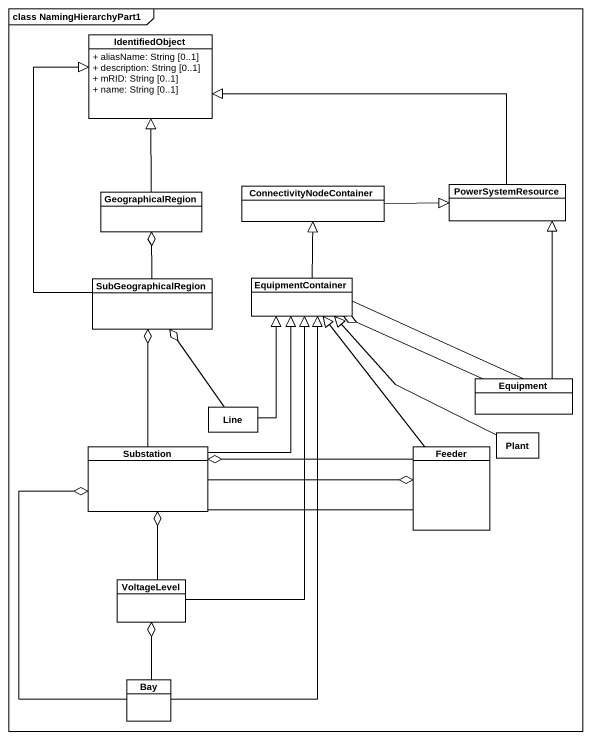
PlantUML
@startuml
mainframe class NamingHierarchyPart1
hide circle
hide empty members
skinparam classAttributeIconSize 0
class IdentifiedObject {
  + aliasName: String [0..1]
  + description: String [0..1]
  + mRID: String [0..1]
  + name: String [0..1]
}
class GeographicalRegion
class ConnectivityNodeContainer
class PowerSystemResource
class SubGeographicalRegion
class EquipmentContainer
class Equipment
class Line
class Substation
class Feeder
class Plant
class VoltageLevel
class Bay
GeographicalRegion -up-|> IdentifiedObject
GeographicalRegion o-- SubGeographicalRegion
ConnectivityNodeContainer -right-|> PowerSystemResource
PowerSystemResource -left-|> IdentifiedObject
SubGeographicalRegion -up-|> IdentifiedObject
SubGeographicalRegion o-- Line
SubGeographicalRegion o-- Substation
EquipmentContainer -up-|> ConnectivityNodeContainer
EquipmentContainer o-right- Equipment
EquipmentContainer -right- Equipment
Equipment -up-|> PowerSystemResource
Line -up-|> EquipmentContainer
Substation -up-|> EquipmentContainer
Substation o-- VoltageLevel
Feeder -up-|> EquipmentContainer
Feeder -left-o Substation
Feeder o-left- Substation
Feeder -left- Substation
Plant -up-|> EquipmentContainer
VoltageLevel -up-|> EquipmentContainer
VoltageLevel o-- Bay
Bay -up-|> EquipmentContainer
Bay -up-o Substation
@enduml
